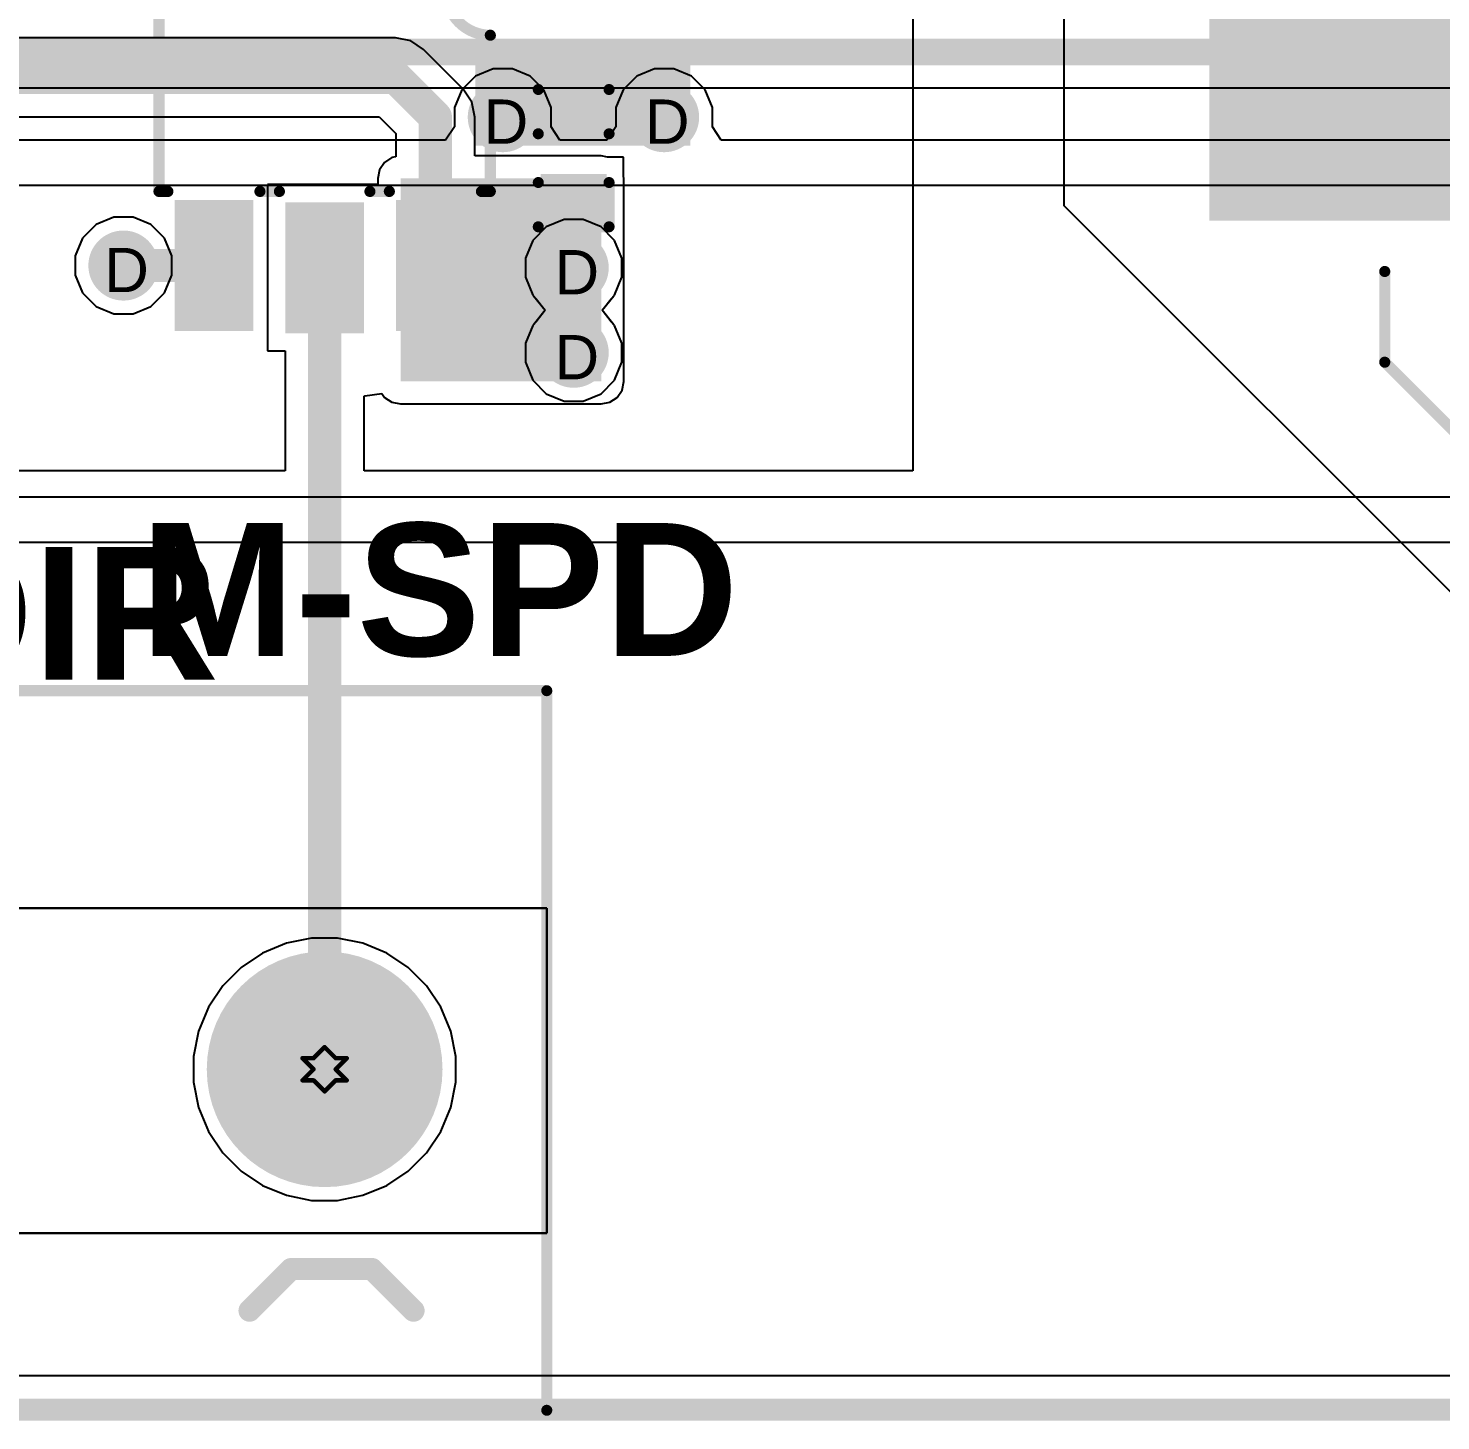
# Model space of a CAD drawing. Header units: inches. Extents: x 0 to 5401, y 0 to 5414.
# Drawn here: x 99.97 to 116.17, y -0.13 to 15.85 of the extents above; entities that cross this region are included whole.
import ezdxf

# ---------------------------------------------------------------- set-up
doc = ezdxf.new("R2010")
doc.units = ezdxf.units.IN
for name, color, linetype in [('Board Outline', 216, 'Continuous'), ('Bottom Layer', 5, 'Continuous'), ('Bottom Solder', 6, 'Continuous'), ('Drill Drawing', 1, 'Continuous'), ('Layer 1', 16, 'Continuous'), ('Layer 2', 76, 'Continuous'), ('Multi-Layer', 9, 'Continuous'), ('Pad Holes', 156, 'Continuous'), ('Top Layer', 1, 'Continuous'), ('Top Overlay', 2, 'Continuous'), ('Top Paste', 8, 'Continuous'), ('Top Solder', 216, 'Continuous'), ('Via Holes', 16, 'Continuous')]:
    doc.layers.add(name, color=color, linetype=linetype)
doc.styles.add('Arial', font='', dxfattribs={"height": 0.2})
doc.styles.add('Arial_Bold', font='', dxfattribs={"height": 0.2})
doc.styles.get('Arial').set_extended_font_data('Arial')
doc.styles.get('Arial_Bold').set_extended_font_data('Arial', bold=True)

# ---------------------------------------------------------------- blocks, each defined once
blk = doc.blocks.new('SO_5_13')
at = {"layer": 'Top Layer'}
for points in [[(-3.85, 0.87), (-3.85, 1.67), (-2.45, 1.67), (-2.45, 0.87)], [(2.45, 0.87), (2.45, 1.67), (3.85, 1.67), (3.85, 0.87)], [(2.475, -0.4), (2.475, 0.4), (3.875, 0.4), (3.875, -0.4)], [(-3.875, -1.67), (-3.875, -0.87), (-2.475, -0.87), (-2.475, -1.67)], [(2.45, -1.67), (2.45, -0.87), (3.85, -0.87), (3.85, -1.67)]]:
    blk.add_hatch(color=1, dxfattribs=at).paths.add_polyline_path(points)
at = {"layer": 'Top Paste'}
for points in [[(-3.85, 0.87), (-3.85, 1.67), (-2.45, 1.67), (-2.45, 0.87)], [(2.45, 0.87), (2.45, 1.67), (3.85, 1.67), (3.85, 0.87)], [(2.475, -0.4), (2.475, 0.4), (3.875, 0.4), (3.875, -0.4)], [(-3.875, -1.67), (-3.875, -0.87), (-2.475, -0.87), (-2.475, -1.67)], [(2.45, -1.67), (2.45, -0.87), (3.85, -0.87), (3.85, -1.67)]]:
    blk.add_hatch(color=8, dxfattribs=at).paths.add_polyline_path(points)
at = {"layer": 'Top Solder'}
for points in [[(-3.901, 0.819), (-3.901, 1.721), (-2.399, 1.721), (-2.399, 0.819)], [(2.399, 0.819), (2.399, 1.721), (3.901, 1.721), (3.901, 0.819)], [(2.424, -0.451), (2.424, 0.451), (3.926, 0.451), (3.926, -0.451)], [(-3.926, -1.721), (-3.926, -0.819), (-2.424, -0.819), (-2.424, -1.721)], [(2.399, -1.721), (2.399, -0.819), (3.901, -0.819), (3.901, -1.721)]]:
    blk.add_hatch(color=216, dxfattribs=at).paths.add_polyline_path(points)
at = {"layer": 'Top Overlay'}
for points in [[(-0.508, 1.9, 0.127, 0.127, 0), (-2.3, 1.9, 0.127, 0.127, 0)], [(-2.3, 1.798, 0.127, 0.127, 0), (-2.3, 1.9, 0.127, 0.127, 0)], [(0.508, 1.9, 0.127, 0.127, -1), (-0.508, 1.9, 0.127, 0.127, 0)], [(2.3, 1.9, 0.127, 0.127, 0), (0.508, 1.9, 0.127, 0.127, 0)], [(2.3, 1.798, 0.127, 0.127, 0), (2.3, 1.9, 0.127, 0.127, 0)], [(2.3, 1.798, 0.127, 0.127, 0), (2.3, 1.9, 0.127, 0.127, 0)], [(-4.115, 1.168, 0.127, 0.127, 0), (-4.115, 1.422, 0.127, 0.127, 0)], [(-3.988, 1.295, 0.127, 0.127, 0), (-4.115, 1.422, 0.127, 0.127, 0)], [(-4.115, 1.168, 0.127, 0.127, 0), (-3.988, 1.295, 0.127, 0.127, 0)], [(-2.3, -0.742, 0.127, 0.127, 0), (-2.3, 0.742, 0.127, 0.127, 0)], [(2.3, 0.519, 0.127, 0.127, 0), (2.3, 0.742, 0.127, 0.127, 0)], [(2.3, -0.742, 0.127, 0.127, 0), (2.3, -0.519, 0.127, 0.127, 0)], [(-2.3, -1.9, 0.127, 0.127, 0), (-2.3, -1.798, 0.127, 0.127, 0)], [(2.3, -1.9, 0.127, 0.127, 0), (2.3, -1.798, 0.127, 0.127, 0)], [(2.3, -1.9, 0.127, 0.127, 0), (-2.3, -1.9, 0.127, 0.127, 0)]]:
    blk.add_lwpolyline(points, format="xyseb", dxfattribs=at)
for points in [[(-2.332, 1.9, 0.0635, 0.0635, 1), (-2.268, 1.9, 0.0635, 0.0635, 1)], [(-2.332, 1.9, 0.0635, 0.0635, 1), (-2.268, 1.9, 0.0635, 0.0635, 1)], [(-0.54, 1.9, 0.0635, 0.0635, 1), (-0.476, 1.9, 0.0635, 0.0635, 1)], [(-0.539, 1.9, 0.0635, 0.0635, 1), (-0.476, 1.9, 0.0635, 0.0635, 1)], [(0.476, 1.9, 0.0635, 0.0635, 1), (0.54, 1.9, 0.0635, 0.0635, 1)], [(0.476, 1.9, 0.0635, 0.0635, 1), (0.54, 1.9, 0.0635, 0.0635, 1)], [(2.268, 1.9, 0.0635, 0.0635, 1), (2.332, 1.9, 0.0635, 0.0635, 1)], [(2.268, 1.9, 0.0635, 0.0635, 1), (2.332, 1.9, 0.0635, 0.0635, 1)], [(2.268, 1.9, 0.0635, 0.0635, 1), (2.332, 1.9, 0.0635, 0.0635, 1)], [(-2.332, 1.798, 0.0635, 0.0635, 1), (-2.268, 1.798, 0.0635, 0.0635, 1)], [(2.268, 1.798, 0.0635, 0.0635, 1), (2.332, 1.798, 0.0635, 0.0635, 1)], [(2.268, 1.798, 0.0635, 0.0635, 1), (2.332, 1.798, 0.0635, 0.0635, 1)], [(-4.147, 1.422, 0.0635, 0.0635, 1), (-4.083, 1.422, 0.0635, 0.0635, 1)], [(-4.147, 1.422, 0.0635, 0.0635, 1), (-4.083, 1.422, 0.0635, 0.0635, 1)], [(-4.02, 1.295, 0.0635, 0.0635, 1), (-3.956, 1.295, 0.0635, 0.0635, 1)], [(-4.02, 1.295, 0.0635, 0.0635, 1), (-3.956, 1.295, 0.0635, 0.0635, 1)], [(-4.147, 1.168, 0.0635, 0.0635, 1), (-4.083, 1.168, 0.0635, 0.0635, 1)], [(-4.147, 1.168, 0.0635, 0.0635, 1), (-4.083, 1.168, 0.0635, 0.0635, 1)], [(-2.332, 0.742, 0.0635, 0.0635, 1), (-2.268, 0.742, 0.0635, 0.0635, 1)], [(2.268, 0.742, 0.0635, 0.0635, 1), (2.332, 0.742, 0.0635, 0.0635, 1)], [(2.268, 0.519, 0.0635, 0.0635, 1), (2.332, 0.519, 0.0635, 0.0635, 1)], [(2.268, -0.519, 0.0635, 0.0635, 1), (2.332, -0.519, 0.0635, 0.0635, 1)], [(-2.332, -0.742, 0.0635, 0.0635, 1), (-2.268, -0.742, 0.0635, 0.0635, 1)], [(2.268, -0.742, 0.0635, 0.0635, 1), (2.332, -0.742, 0.0635, 0.0635, 1)], [(-2.332, -1.798, 0.0635, 0.0635, 1), (-2.268, -1.798, 0.0635, 0.0635, 1)], [(2.268, -1.798, 0.0635, 0.0635, 1), (2.332, -1.798, 0.0635, 0.0635, 1)], [(-2.332, -1.9, 0.0635, 0.0635, 1), (-2.268, -1.9, 0.0635, 0.0635, 1)], [(-2.332, -1.9, 0.0635, 0.0635, 1), (-2.268, -1.9, 0.0635, 0.0635, 1)], [(2.268, -1.9, 0.0635, 0.0635, 1), (2.332, -1.9, 0.0635, 0.0635, 1)], [(2.268, -1.9, 0.0635, 0.0635, 1), (2.332, -1.9, 0.0635, 0.0635, 1)]]:
    blk.add_lwpolyline(points, format="xyseb", close=True, dxfattribs=at)
blk = doc.blocks.new('WJ127_5_0_5P_183')
at = {"layer": 'Bottom Layer'}
h = blk.add_hatch(color=5, dxfattribs=at)
edge = h.paths.add_edge_path()
edge.add_arc((-10, 0), 1.25, 0, 360)
h = blk.add_hatch(color=5, dxfattribs=at)
edge = h.paths.add_edge_path()
edge.add_arc((-5, 0), 1.25, 0, 360)
h = blk.add_hatch(color=5, dxfattribs=at)
edge = h.paths.add_edge_path()
edge.add_arc((0, 0), 1.25, 0, 360)
h = blk.add_hatch(color=5, dxfattribs=at)
edge = h.paths.add_edge_path()
edge.add_arc((5, 0), 1.25, 0, 360)
h = blk.add_hatch(color=5, dxfattribs=at)
edge = h.paths.add_edge_path()
edge.add_arc((10, 0), 1.25, 0, 360)
at = {"layer": 'Bottom Solder'}
h = blk.add_hatch(color=6, dxfattribs=at)
edge = h.paths.add_edge_path()
edge.add_arc((-10, 0), 1.352, 0, 360)
h = blk.add_hatch(color=6, dxfattribs=at)
edge = h.paths.add_edge_path()
edge.add_arc((-5, 0), 1.352, 0, 360)
h = blk.add_hatch(color=6, dxfattribs=at)
edge = h.paths.add_edge_path()
edge.add_arc((0, 0), 1.352, 0, 360)
h = blk.add_hatch(color=6, dxfattribs=at)
edge = h.paths.add_edge_path()
edge.add_arc((5, 0), 1.352, 0, 360)
h = blk.add_hatch(color=6, dxfattribs=at)
edge = h.paths.add_edge_path()
edge.add_arc((10, 0), 1.352, 0, 360)
at = {"layer": 'Layer 1'}
h = blk.add_hatch(color=16, dxfattribs=at)
edge = h.paths.add_edge_path()
edge.add_arc((-10, 0), 1.25, 0, 360)
h = blk.add_hatch(color=16, dxfattribs=at)
edge = h.paths.add_edge_path()
edge.add_arc((-5, 0), 1.25, 0, 360)
h = blk.add_hatch(color=16, dxfattribs=at)
edge = h.paths.add_edge_path()
edge.add_arc((0, 0), 1.25, 0, 360)
h = blk.add_hatch(color=16, dxfattribs=at)
edge = h.paths.add_edge_path()
edge.add_arc((5, 0), 1.25, 0, 360)
h = blk.add_hatch(color=16, dxfattribs=at)
edge = h.paths.add_edge_path()
edge.add_arc((10, 0), 1.25, 0, 360)
at = {"layer": 'Layer 2'}
h = blk.add_hatch(color=76, dxfattribs=at)
edge = h.paths.add_edge_path()
edge.add_arc((-10, 0), 1.25, 0, 360)
h = blk.add_hatch(color=76, dxfattribs=at)
edge = h.paths.add_edge_path()
edge.add_arc((-5, 0), 1.25, 0, 360)
h = blk.add_hatch(color=76, dxfattribs=at)
edge = h.paths.add_edge_path()
edge.add_arc((0, 0), 1.25, 0, 360)
h = blk.add_hatch(color=76, dxfattribs=at)
edge = h.paths.add_edge_path()
edge.add_arc((5, 0), 1.25, 0, 360)
h = blk.add_hatch(color=76, dxfattribs=at)
edge = h.paths.add_edge_path()
edge.add_arc((10, 0), 1.25, 0, 360)
at = {"layer": 'Multi-Layer'}
h = blk.add_hatch(color=9, dxfattribs=at)
edge = h.paths.add_edge_path()
edge.add_arc((-10, 0), 1.25, 0, 360)
h = blk.add_hatch(color=9, dxfattribs=at)
edge = h.paths.add_edge_path()
edge.add_arc((-5, 0), 1.25, 0, 360)
h = blk.add_hatch(color=9, dxfattribs=at)
edge = h.paths.add_edge_path()
edge.add_arc((0, 0), 1.25, 0, 360)
h = blk.add_hatch(color=9, dxfattribs=at)
edge = h.paths.add_edge_path()
edge.add_arc((5, 0), 1.25, 0, 360)
h = blk.add_hatch(color=9, dxfattribs=at)
edge = h.paths.add_edge_path()
edge.add_arc((10, 0), 1.25, 0, 360)
at = {"layer": 'Pad Holes'}
h = blk.add_hatch(color=7, dxfattribs=at)
edge = h.paths.add_edge_path()
edge.add_arc((-10, 0), 0.65, 0, 360)
h = blk.add_hatch(color=7, dxfattribs=at)
edge = h.paths.add_edge_path()
edge.add_arc((-5, 0), 0.65, 0, 360)
h = blk.add_hatch(color=7, dxfattribs=at)
edge = h.paths.add_edge_path()
edge.add_arc((0, 0), 0.65, 0, 360)
h = blk.add_hatch(color=7, dxfattribs=at)
edge = h.paths.add_edge_path()
edge.add_arc((5, 0), 0.65, 0, 360)
h = blk.add_hatch(color=7, dxfattribs=at)
edge = h.paths.add_edge_path()
edge.add_arc((10, 0), 0.65, 0, 360)
at = {"layer": 'Top Layer'}
h = blk.add_hatch(color=1, dxfattribs=at)
edge = h.paths.add_edge_path()
edge.add_arc((-10, 0), 1.25, 0, 360)
h = blk.add_hatch(color=1, dxfattribs=at)
edge = h.paths.add_edge_path()
edge.add_arc((-5, 0), 1.25, 0, 360)
h = blk.add_hatch(color=1, dxfattribs=at)
edge = h.paths.add_edge_path()
edge.add_arc((0, 0), 1.25, 0, 360)
h = blk.add_hatch(color=1, dxfattribs=at)
edge = h.paths.add_edge_path()
edge.add_arc((5, 0), 1.25, 0, 360)
h = blk.add_hatch(color=1, dxfattribs=at)
edge = h.paths.add_edge_path()
edge.add_arc((10, 0), 1.25, 0, 360)
at = {"layer": 'Top Solder'}
h = blk.add_hatch(color=216, dxfattribs=at)
edge = h.paths.add_edge_path()
edge.add_arc((-10, 0), 1.352, 0, 360)
h = blk.add_hatch(color=216, dxfattribs=at)
edge = h.paths.add_edge_path()
edge.add_arc((-5, 0), 1.352, 0, 360)
h = blk.add_hatch(color=216, dxfattribs=at)
edge = h.paths.add_edge_path()
edge.add_arc((0, 0), 1.352, 0, 360)
h = blk.add_hatch(color=216, dxfattribs=at)
edge = h.paths.add_edge_path()
edge.add_arc((5, 0), 1.352, 0, 360)
h = blk.add_hatch(color=216, dxfattribs=at)
edge = h.paths.add_edge_path()
edge.add_arc((10, 0), 1.352, 0, 360)
at = {"layer": 'Top Overlay'}
for points in [[(-13.005, 4.343, 0.127, 0.127, 0), (12.548, 4.343, 0.127, 0.127, 0)], [(-13.005, -3.912, 0.127, 0.127, 0), (-13.005, 4.343, 0.127, 0.127, 0)], [(12.548, -3.912, 0.127, 0.127, 0), (12.548, 4.343, 0.127, 0.127, 0)], [(-11.044, -2.769, 0.254, 0.254, 0), (-10.567, -2.292, 0.254, 0.254, 0)], [(-10.567, -2.292, 0.254, 0.254, 0), (-9.638, -2.292, 0.254, 0.254, 0)], [(-9.638, -2.292, 0.254, 0.254, 0), (-9.162, -2.769, 0.254, 0.254, 0)], [(-5.938, -2.769, 0.254, 0.254, 0), (-5.461, -2.292, 0.254, 0.254, 0)], [(-5.461, -2.292, 0.254, 0.254, 0), (-4.533, -2.292, 0.254, 0.254, 0)], [(-4.533, -2.292, 0.254, 0.254, 0), (-4.056, -2.769, 0.254, 0.254, 0)], [(-0.833, -2.769, 0.254, 0.254, 0), (-0.356, -2.292, 0.254, 0.254, 0)], [(-0.356, -2.292, 0.254, 0.254, 0), (0.572, -2.292, 0.254, 0.254, 0)], [(0.572, -2.292, 0.254, 0.254, 0), (1.049, -2.769, 0.254, 0.254, 0)], [(4.109, -2.769, 0.254, 0.254, 0), (4.586, -2.292, 0.254, 0.254, 0)], [(4.586, -2.292, 0.254, 0.254, 0), (5.514, -2.292, 0.254, 0.254, 0)], [(5.514, -2.292, 0.254, 0.254, 0), (5.991, -2.769, 0.254, 0.254, 0)], [(9.138, -2.769, 0.254, 0.254, 0), (9.615, -2.292, 0.254, 0.254, 0)], [(9.615, -2.292, 0.254, 0.254, 0), (10.543, -2.292, 0.254, 0.254, 0)], [(10.543, -2.292, 0.254, 0.254, 0), (11.02, -2.769, 0.254, 0.254, 0)], [(-13.005, -3.912, 0.127, 0.127, 0), (12.548, -3.912, 0.127, 0.127, 0)]]:
    blk.add_lwpolyline(points, format="xyseb", dxfattribs=at)
for points in [[(-13.037, 4.343, 0.0635, 0.0635, 1), (-12.973, 4.343, 0.0635, 0.0635, 1)], [(-13.037, 4.343, 0.0635, 0.0635, 1), (-12.973, 4.343, 0.0635, 0.0635, 1)], [(12.516, 4.343, 0.0635, 0.0635, 1), (12.579, 4.343, 0.0635, 0.0635, 1)], [(12.516, 4.343, 0.0635, 0.0635, 1), (12.579, 4.343, 0.0635, 0.0635, 1)], [(-10.63, -2.292, 0.127, 0.127, 1), (-10.503, -2.292, 0.127, 0.127, 1)], [(-10.63, -2.292, 0.127, 0.127, 1), (-10.503, -2.292, 0.127, 0.127, 1)], [(-9.702, -2.292, 0.127, 0.127, 1), (-9.575, -2.292, 0.127, 0.127, 1)], [(-9.702, -2.292, 0.127, 0.127, 1), (-9.575, -2.292, 0.127, 0.127, 1)], [(-5.525, -2.292, 0.127, 0.127, 1), (-5.398, -2.292, 0.127, 0.127, 1)], [(-5.525, -2.292, 0.127, 0.127, 1), (-5.398, -2.292, 0.127, 0.127, 1)], [(-4.597, -2.292, 0.127, 0.127, 1), (-4.47, -2.292, 0.127, 0.127, 1)], [(-4.597, -2.292, 0.127, 0.127, 1), (-4.47, -2.292, 0.127, 0.127, 1)], [(-0.42, -2.292, 0.127, 0.127, 1), (-0.293, -2.292, 0.127, 0.127, 1)], [(-0.42, -2.292, 0.127, 0.127, 1), (-0.293, -2.292, 0.127, 0.127, 1)], [(0.509, -2.292, 0.127, 0.127, 1), (0.636, -2.292, 0.127, 0.127, 1)], [(0.509, -2.292, 0.127, 0.127, 1), (0.636, -2.292, 0.127, 0.127, 1)], [(4.522, -2.292, 0.127, 0.127, 1), (4.649, -2.292, 0.127, 0.127, 1)], [(4.522, -2.292, 0.127, 0.127, 1), (4.649, -2.292, 0.127, 0.127, 1)], [(5.45, -2.292, 0.127, 0.127, 1), (5.577, -2.292, 0.127, 0.127, 1)], [(5.45, -2.292, 0.127, 0.127, 1), (5.577, -2.292, 0.127, 0.127, 1)], [(9.551, -2.292, 0.127, 0.127, 1), (9.678, -2.292, 0.127, 0.127, 1)], [(9.551, -2.292, 0.127, 0.127, 1), (9.678, -2.292, 0.127, 0.127, 1)], [(10.48, -2.292, 0.127, 0.127, 1), (10.607, -2.292, 0.127, 0.127, 1)], [(10.48, -2.292, 0.127, 0.127, 1), (10.607, -2.292, 0.127, 0.127, 1)], [(-11.107, -2.769, 0.127, 0.127, 1), (-10.98, -2.769, 0.127, 0.127, 1)], [(-9.225, -2.769, 0.127, 0.127, 1), (-9.098, -2.769, 0.127, 0.127, 1)], [(-6.002, -2.769, 0.127, 0.127, 1), (-5.875, -2.769, 0.127, 0.127, 1)], [(-4.12, -2.769, 0.127, 0.127, 1), (-3.993, -2.769, 0.127, 0.127, 1)], [(-0.896, -2.769, 0.127, 0.127, 1), (-0.769, -2.769, 0.127, 0.127, 1)], [(0.985, -2.769, 0.127, 0.127, 1), (1.112, -2.769, 0.127, 0.127, 1)], [(4.045, -2.769, 0.127, 0.127, 1), (4.172, -2.769, 0.127, 0.127, 1)], [(5.927, -2.769, 0.127, 0.127, 1), (6.054, -2.769, 0.127, 0.127, 1)], [(9.075, -2.769, 0.127, 0.127, 1), (9.202, -2.769, 0.127, 0.127, 1)], [(10.956, -2.769, 0.127, 0.127, 1), (11.083, -2.769, 0.127, 0.127, 1)], [(-13.037, -3.912, 0.0635, 0.0635, 1), (-12.973, -3.912, 0.0635, 0.0635, 1)], [(-13.037, -3.912, 0.0635, 0.0635, 1), (-12.973, -3.912, 0.0635, 0.0635, 1)], [(12.516, -3.912, 0.0635, 0.0635, 1), (12.579, -3.912, 0.0635, 0.0635, 1)], [(12.516, -3.912, 0.0635, 0.0635, 1), (12.579, -3.912, 0.0635, 0.0635, 1)]]:
    blk.add_lwpolyline(points, format="xyseb", close=True, dxfattribs=at)
blk = doc.blocks.new('UWX1E101MCL1GB__266')
at = {"layer": 'Top Layer'}
for points in [[(-1.15, 1.4), (-1.15, -1.4), (-6.15, -1.4), (-6.15, 1.4)], [(6.15, 1.4), (6.15, -1.4), (1.15, -1.4), (1.15, 1.4)]]:
    blk.add_hatch(color=1, dxfattribs=at).paths.add_polyline_path(points)
at = {"layer": 'Top Paste'}
for points in [[(-1.15, 1.4), (-1.15, -1.4), (-6.15, -1.4), (-6.15, 1.4)], [(6.15, 1.4), (6.15, -1.4), (1.15, -1.4), (1.15, 1.4)]]:
    blk.add_hatch(color=8, dxfattribs=at).paths.add_polyline_path(points)
at = {"layer": 'Top Solder'}
for points in [[(-1.048, 1.502), (-1.048, -1.502), (-6.252, -1.502), (-6.252, 1.502)], [(6.252, 1.502), (6.252, -1.502), (1.048, -1.502), (1.048, 1.502)]]:
    blk.add_hatch(color=216, dxfattribs=at).paths.add_polyline_path(points)
at = {"layer": 'Top Overlay'}
for points in [[(-4.242, 3.124, 0.127, 0.127, 0), (-3.15, 4.216, 0.127, 0.127, 0)], [(-3.15, 4.216, 0.127, 0.127, 0), (4.267, 4.216, 0.127, 0.127, 0)], [(4.267, 1.956, 0.127, 0.127, 0), (4.267, 4.216, 0.127, 0.127, 0)], [(-4.242, 2.083, 0.127, 0.127, 0), (-4.242, 3.124, 0.127, 0.127, 0)], [(-4.902, 1.651, 0.127, 0.127, 0), (-4.902, 2.261, 0.127, 0.127, 0)], [(-5.207, 1.956, 0.127, 0.127, 0), (-4.597, 1.956, 0.127, 0.127, 0)], [(4.267, -4.216, 0.127, 0.127, 0), (4.267, -1.956, 0.127, 0.127, 0)], [(-4.242, -3.124, 0.127, 0.127, 0), (-4.242, -2.083, 0.127, 0.127, 0)], [(-4.242, -3.124, 0.127, 0.127, 0), (-3.15, -4.216, 0.127, 0.127, 0)], [(-3.15, -4.216, 0.127, 0.127, 0), (4.267, -4.216, 0.127, 0.127, 0)]]:
    blk.add_lwpolyline(points, format="xyseb", dxfattribs=at)
for points in [[(-3.181, 4.216, 0.0635, 0.0635, 1), (-3.118, 4.216, 0.0635, 0.0635, 1)], [(-3.181, 4.216, 0.0635, 0.0635, 1), (-3.118, 4.216, 0.0635, 0.0635, 1)], [(4.235, 4.216, 0.0635, 0.0635, 1), (4.299, 4.216, 0.0635, 0.0635, 1)], [(4.235, 4.216, 0.0635, 0.0635, 1), (4.299, 4.216, 0.0635, 0.0635, 1)], [(-4.274, 3.124, 0.0635, 0.0635, 1), (-4.21, 3.124, 0.0635, 0.0635, 1)], [(-4.274, 3.124, 0.0635, 0.0635, 1), (-4.21, 3.124, 0.0635, 0.0635, 1)], [(-4.934, 2.261, 0.0635, 0.0635, 1), (-4.87, 2.261, 0.0635, 0.0635, 1)], [(-4.274, 2.083, 0.0635, 0.0635, 1), (-4.21, 2.083, 0.0635, 0.0635, 1)], [(-5.239, 1.956, 0.0635, 0.0635, 1), (-5.175, 1.956, 0.0635, 0.0635, 1)], [(-4.629, 1.956, 0.0635, 0.0635, 1), (-4.566, 1.956, 0.0635, 0.0635, 1)], [(4.235, 1.956, 0.0635, 0.0635, 1), (4.299, 1.956, 0.0635, 0.0635, 1)], [(-4.934, 1.651, 0.0635, 0.0635, 1), (-4.87, 1.651, 0.0635, 0.0635, 1)], [(4.235, -1.956, 0.0635, 0.0635, 1), (4.299, -1.956, 0.0635, 0.0635, 1)], [(-4.274, -2.083, 0.0635, 0.0635, 1), (-4.21, -2.083, 0.0635, 0.0635, 1)], [(-4.274, -3.124, 0.0635, 0.0635, 1), (-4.21, -3.124, 0.0635, 0.0635, 1)], [(-4.274, -3.124, 0.0635, 0.0635, 1), (-4.21, -3.124, 0.0635, 0.0635, 1)], [(-3.181, -4.216, 0.0635, 0.0635, 1), (-3.118, -4.216, 0.0635, 0.0635, 1)], [(-3.181, -4.216, 0.0635, 0.0635, 1), (-3.118, -4.216, 0.0635, 0.0635, 1)], [(4.235, -4.216, 0.0635, 0.0635, 1), (4.299, -4.216, 0.0635, 0.0635, 1)], [(4.235, -4.216, 0.0635, 0.0635, 1), (4.299, -4.216, 0.0635, 0.0635, 1)]]:
    blk.add_lwpolyline(points, format="xyseb", close=True, dxfattribs=at)
blk = doc.blocks.new('____0402_269')
at = {"layer": 'Top Layer'}
for points in [[(-0.699, -0.318), (-0.699, 0.317), (-0.241, 0.317), (-0.241, -0.318)], [(0.241, -0.318), (0.241, 0.317), (0.699, 0.317), (0.699, -0.318)]]:
    blk.add_hatch(color=1, dxfattribs=at).paths.add_polyline_path(points)
at = {"layer": 'Top Paste'}
for points in [[(-0.699, -0.318), (-0.699, 0.317), (-0.241, 0.317), (-0.241, -0.318)], [(0.241, -0.318), (0.241, 0.317), (0.699, 0.317), (0.699, -0.318)]]:
    blk.add_hatch(color=8, dxfattribs=at).paths.add_polyline_path(points)
at = {"layer": 'Top Solder'}
for points in [[(-0.758, -0.377), (-0.758, 0.377), (-0.181, 0.377), (-0.181, -0.377)], [(0.181, -0.377), (0.181, 0.377), (0.758, 0.377), (0.758, -0.377)]]:
    blk.add_hatch(color=216, dxfattribs=at).paths.add_polyline_path(points)
at = {"layer": 'Top Overlay'}
for points in [[(-0.787, -0.406, 0.127, 0.127, 0), (-0.787, 0.406, 0.127, 0.127, 0)], [(-0.279, 0.406, 0.127, 0.127, 0), (-0.787, 0.406, 0.127, 0.127, 0)], [(0.787, 0.406, 0.127, 0.127, 0), (0.279, 0.406, 0.127, 0.127, 0)], [(0.787, -0.406, 0.127, 0.127, 0), (0.787, 0.406, 0.127, 0.127, 0)], [(-0.279, -0.406, 0.127, 0.127, 0), (-0.787, -0.406, 0.127, 0.127, 0)], [(0.787, -0.406, 0.127, 0.127, 0), (0.279, -0.406, 0.127, 0.127, 0)]]:
    blk.add_lwpolyline(points, format="xyseb", dxfattribs=at)
for points in [[(-0.819, 0.406, 0.0635, 0.0635, 1), (-0.756, 0.406, 0.0635, 0.0635, 1)], [(-0.819, 0.406, 0.0635, 0.0635, 1), (-0.756, 0.406, 0.0635, 0.0635, 1)], [(-0.311, 0.406, 0.0635, 0.0635, 1), (-0.248, 0.406, 0.0635, 0.0635, 1)], [(0.248, 0.406, 0.0635, 0.0635, 1), (0.311, 0.406, 0.0635, 0.0635, 1)], [(0.756, 0.406, 0.0635, 0.0635, 1), (0.819, 0.406, 0.0635, 0.0635, 1)], [(0.756, 0.406, 0.0635, 0.0635, 1), (0.819, 0.406, 0.0635, 0.0635, 1)], [(-0.819, -0.406, 0.0635, 0.0635, 1), (-0.756, -0.406, 0.0635, 0.0635, 1)], [(-0.819, -0.406, 0.0635, 0.0635, 1), (-0.756, -0.406, 0.0635, 0.0635, 1)], [(-0.311, -0.406, 0.0635, 0.0635, 1), (-0.248, -0.406, 0.0635, 0.0635, 1)], [(0.248, -0.406, 0.0635, 0.0635, 1), (0.311, -0.406, 0.0635, 0.0635, 1)], [(0.756, -0.406, 0.0635, 0.0635, 1), (0.819, -0.406, 0.0635, 0.0635, 1)], [(0.756, -0.406, 0.0635, 0.0635, 1), (0.819, -0.406, 0.0635, 0.0635, 1)]]:
    blk.add_lwpolyline(points, format="xyseb", close=True, dxfattribs=at)

msp = doc.modelspace()

# ---------------------------------------------------------------- hatches: boundary and pattern name
at = {"layer": 'Bottom Layer'}
h = msp.add_hatch(color=5, dxfattribs=at)
edge = h.paths.add_edge_path()
edge.add_arc((105.41, 14.827), 0.3, 0, 360)
h = msp.add_hatch(color=5, dxfattribs=at)
edge = h.paths.add_edge_path()
edge.add_arc((107.26, 14.827), 0.3, 0, 360)
h = msp.add_hatch(color=5, dxfattribs=at)
edge = h.paths.add_edge_path()
edge.add_arc((101.059, 13.125), 0.3, 0, 360)
h = msp.add_hatch(color=5, dxfattribs=at)
edge = h.paths.add_edge_path()
edge.add_arc((106.223, 13.1), 0.3, 0, 360)
h = msp.add_hatch(color=5, dxfattribs=at)
edge = h.paths.add_edge_path()
edge.add_arc((106.223, 12.125), 0.3, 0, 360)
at = {"layer": 'Bottom Solder'}
h = msp.add_hatch(color=6, dxfattribs=at)
edge = h.paths.add_edge_path()
edge.add_arc((105.41, 14.827), 0.402, 0, 360)
h = msp.add_hatch(color=6, dxfattribs=at)
edge = h.paths.add_edge_path()
edge.add_arc((107.26, 14.827), 0.402, 0, 360)
h = msp.add_hatch(color=6, dxfattribs=at)
edge = h.paths.add_edge_path()
edge.add_arc((101.059, 13.125), 0.402, 0, 360)
h = msp.add_hatch(color=6, dxfattribs=at)
edge = h.paths.add_edge_path()
edge.add_arc((106.223, 13.1), 0.402, 0, 360)
h = msp.add_hatch(color=6, dxfattribs=at)
edge = h.paths.add_edge_path()
edge.add_arc((106.223, 12.125), 0.402, 0, 360)
at = {"layer": 'Layer 1'}
h = msp.add_hatch(color=16, dxfattribs=at)
edge = h.paths.add_edge_path()
edge.add_arc((105.41, 14.827), 0.3, 0, 360)
h = msp.add_hatch(color=16, dxfattribs=at)
edge = h.paths.add_edge_path()
edge.add_arc((107.26, 14.827), 0.3, 0, 360)
h = msp.add_hatch(color=16, dxfattribs=at)
edge = h.paths.add_edge_path()
edge.add_arc((101.059, 13.125), 0.3, 0, 360)
h = msp.add_hatch(color=16, dxfattribs=at)
edge = h.paths.add_edge_path()
edge.add_arc((106.223, 13.1), 0.3, 0, 360)
h = msp.add_hatch(color=16, dxfattribs=at)
edge = h.paths.add_edge_path()
edge.add_arc((106.223, 12.125), 0.3, 0, 360)
at = {"layer": 'Layer 2'}
h = msp.add_hatch(color=76, dxfattribs=at)
edge = h.paths.add_edge_path()
edge.add_arc((105.41, 14.827), 0.3, 0, 360)
h = msp.add_hatch(color=76, dxfattribs=at)
edge = h.paths.add_edge_path()
edge.add_arc((107.26, 14.827), 0.3, 0, 360)
h = msp.add_hatch(color=76, dxfattribs=at)
edge = h.paths.add_edge_path()
edge.add_arc((101.059, 13.125), 0.3, 0, 360)
h = msp.add_hatch(color=76, dxfattribs=at)
edge = h.paths.add_edge_path()
edge.add_arc((106.223, 13.1), 0.3, 0, 360)
h = msp.add_hatch(color=76, dxfattribs=at)
edge = h.paths.add_edge_path()
edge.add_arc((106.223, 12.125), 0.3, 0, 360)
at = {"layer": 'Top Layer'}
for points in [[(105.094, 14.501), (107.561, 14.501), (107.561, 15.575), (105.094, 15.575)], [(104.237, 11.796), (106.54, 11.796), (106.54, 14.125), (104.237, 14.125)]]:
    msp.add_hatch(color=1, dxfattribs=at).paths.add_polyline_path(points)
h = msp.add_hatch(color=1, dxfattribs=at)
edge = h.paths.add_edge_path()
edge.add_arc((105.41, 14.827), 0.3, 0, 360)
h = msp.add_hatch(color=1, dxfattribs=at)
edge = h.paths.add_edge_path()
edge.add_arc((107.26, 14.827), 0.3, 0, 360)
h = msp.add_hatch(color=1, dxfattribs=at)
edge = h.paths.add_edge_path()
edge.add_arc((101.059, 13.125), 0.3, 0, 360)
h = msp.add_hatch(color=1, dxfattribs=at)
edge = h.paths.add_edge_path()
edge.add_arc((106.223, 13.1), 0.3, 0, 360)
h = msp.add_hatch(color=1, dxfattribs=at)
edge = h.paths.add_edge_path()
edge.add_arc((106.223, 12.125), 0.3, 0, 360)
at = {"layer": 'Top Solder'}
h = msp.add_hatch(color=216, dxfattribs=at)
edge = h.paths.add_edge_path()
edge.add_arc((105.41, 14.827), 0.402, 0, 360)
h = msp.add_hatch(color=216, dxfattribs=at)
edge = h.paths.add_edge_path()
edge.add_arc((107.26, 14.827), 0.402, 0, 360)
h = msp.add_hatch(color=216, dxfattribs=at)
edge = h.paths.add_edge_path()
edge.add_arc((101.059, 13.125), 0.402, 0, 360)
h = msp.add_hatch(color=216, dxfattribs=at)
edge = h.paths.add_edge_path()
edge.add_arc((106.223, 13.1), 0.402, 0, 360)
h = msp.add_hatch(color=216, dxfattribs=at)
edge = h.paths.add_edge_path()
edge.add_arc((106.223, 12.125), 0.402, 0, 360)
at = {"layer": 'Via Holes'}
h = msp.add_hatch(color=7, dxfattribs=at)
edge = h.paths.add_edge_path()
edge.add_arc((105.41, 14.827), 0.15, 0, 360)
h = msp.add_hatch(color=7, dxfattribs=at)
edge = h.paths.add_edge_path()
edge.add_arc((107.26, 14.827), 0.15, 0, 360)
h = msp.add_hatch(color=7, dxfattribs=at)
edge = h.paths.add_edge_path()
edge.add_arc((101.059, 13.125), 0.15, 0, 360)
h = msp.add_hatch(color=7, dxfattribs=at)
edge = h.paths.add_edge_path()
edge.add_arc((106.223, 13.1), 0.15, 0, 360)
h = msp.add_hatch(color=7, dxfattribs=at)
edge = h.paths.add_edge_path()
edge.add_arc((106.223, 12.125), 0.15, 0, 360)

# ---------------------------------------------------------------- linework, layer by layer
at = {"layer": 'Board Outline'}
msp.add_lwpolyline([(0, 0, 0.254, 0.254, 0), (150, 0, 0.254, 0.254, 0)], format="xyseb", dxfattribs=at)
at = {"layer": 'Bottom Layer'}
for p, q in [((38.341, 15.162), (142.964, 15.162)), ((106.113, 13.654), (105.909, 13.569)), ((106.333, 13.654), (106.113, 13.654)), ((106.537, 13.569), (106.333, 13.654)), ((105.909, 13.569), (105.753, 13.414)), ((106.692, 13.414), (106.537, 13.569)), ((105.753, 13.414), (105.669, 13.21)), ((106.777, 13.21), (106.692, 13.414)), ((105.669, 13.21), (105.669, 12.99)), ((106.777, 12.99), (106.777, 13.21)), ((105.669, 12.99), (105.753, 12.786)), ((106.692, 12.786), (106.777, 12.99)), ((105.753, 12.786), (105.794, 12.745)), ((105.794, 12.745), (105.895, 12.612)), ((106.55, 12.612), (106.652, 12.745)), ((106.652, 12.745), (106.692, 12.786)), ((105.794, 12.48), (105.753, 12.439)), ((105.895, 12.612), (105.794, 12.48)), ((106.652, 12.48), (106.55, 12.612)), ((106.692, 12.439), (106.652, 12.48)), ((105.753, 12.439), (105.669, 12.235)), ((106.777, 12.235), (106.692, 12.439)), ((105.669, 12.235), (105.669, 12.015)), ((106.777, 12.015), (106.777, 12.235)), ((105.669, 12.015), (105.753, 11.811)), ((106.692, 11.811), (106.777, 12.015)), ((105.753, 11.811), (105.909, 11.655)), ((106.537, 11.655), (106.692, 11.811)), ((105.909, 11.655), (106.113, 11.571)), ((106.113, 11.571), (106.333, 11.571)), ((106.333, 11.571), (106.537, 11.655)), ((80.362, 5.753), (105.914, 5.753)), ((105.914, 5.753), (80.362, 5.753)), ((105.914, 5.753), (105.914, 2.024)), ((105.914, 2.024), (105.914, 5.753)), ((105.914, 2.024), (80.362, 2.024)), ((80.362, 2.024), (105.914, 2.024)), ((145.483, 0.388), (4.517, 0.388))]:
    msp.add_line(p, q, dxfattribs=at)
msp.add_lwpolyline([(38.341, 15.576, 0.305, 0.305, 0), (142.964, 15.576, 0.305, 0.305, 0)], format="xyseb", dxfattribs=at)
at = {"layer": 'Drill Drawing'}
for points in [[(103.113, 4.032, 0.0508, 0.0508, 0), (103.24, 3.905, 0.0508, 0.0508, 0)], [(103.113, 4.032, 0.0508, 0.0508, 0), (103.24, 4.032, 0.0508, 0.0508, 0)], [(103.24, 4.032, 0.0508, 0.0508, 0), (103.367, 4.159, 0.0508, 0.0508, 0)], [(103.367, 4.159, 0.0508, 0.0508, 0), (103.494, 4.032, 0.0508, 0.0508, 0)], [(103.494, 4.032, 0.0508, 0.0508, 0), (103.621, 4.032, 0.0508, 0.0508, 0)], [(103.494, 3.905, 0.0508, 0.0508, 0), (103.621, 4.032, 0.0508, 0.0508, 0)], [(103.113, 3.778, 0.0508, 0.0508, 0), (103.24, 3.905, 0.0508, 0.0508, 0)], [(103.494, 3.905, 0.0508, 0.0508, 0), (103.621, 3.778, 0.0508, 0.0508, 0)], [(103.113, 3.778, 0.0508, 0.0508, 0), (103.24, 3.778, 0.0508, 0.0508, 0)], [(103.24, 3.778, 0.0508, 0.0508, 0), (103.367, 3.651, 0.0508, 0.0508, 0)], [(103.367, 3.651, 0.0508, 0.0508, 0), (103.494, 3.778, 0.0508, 0.0508, 0)], [(103.494, 3.778, 0.0508, 0.0508, 0), (103.621, 3.778, 0.0508, 0.0508, 0)]]:
    msp.add_lwpolyline(points, format="xyseb", dxfattribs=at)
for points in [[(103.1, 4.032, 0.0254, 0.0254, 1), (103.125, 4.032, 0.0254, 0.0254, 1)], [(103.1, 4.032, 0.0254, 0.0254, 1), (103.125, 4.032, 0.0254, 0.0254, 1)], [(103.227, 4.032, 0.0254, 0.0254, 1), (103.252, 4.032, 0.0254, 0.0254, 1)], [(103.227, 4.032, 0.0254, 0.0254, 1), (103.252, 4.032, 0.0254, 0.0254, 1)], [(103.354, 4.159, 0.0254, 0.0254, 1), (103.379, 4.159, 0.0254, 0.0254, 1)], [(103.354, 4.159, 0.0254, 0.0254, 1), (103.379, 4.159, 0.0254, 0.0254, 1)], [(103.481, 4.032, 0.0254, 0.0254, 1), (103.506, 4.032, 0.0254, 0.0254, 1)], [(103.481, 4.032, 0.0254, 0.0254, 1), (103.506, 4.032, 0.0254, 0.0254, 1)], [(103.608, 4.032, 0.0254, 0.0254, 1), (103.633, 4.032, 0.0254, 0.0254, 1)], [(103.608, 4.032, 0.0254, 0.0254, 1), (103.633, 4.032, 0.0254, 0.0254, 1)], [(103.227, 3.905, 0.0254, 0.0254, 1), (103.252, 3.905, 0.0254, 0.0254, 1)], [(103.227, 3.905, 0.0254, 0.0254, 1), (103.252, 3.905, 0.0254, 0.0254, 1)], [(103.481, 3.905, 0.0254, 0.0254, 1), (103.506, 3.905, 0.0254, 0.0254, 1)], [(103.481, 3.905, 0.0254, 0.0254, 1), (103.506, 3.905, 0.0254, 0.0254, 1)], [(103.1, 3.778, 0.0254, 0.0254, 1), (103.125, 3.778, 0.0254, 0.0254, 1)], [(103.1, 3.778, 0.0254, 0.0254, 1), (103.125, 3.778, 0.0254, 0.0254, 1)], [(103.227, 3.778, 0.0254, 0.0254, 1), (103.252, 3.778, 0.0254, 0.0254, 1)], [(103.227, 3.778, 0.0254, 0.0254, 1), (103.252, 3.778, 0.0254, 0.0254, 1)], [(103.481, 3.778, 0.0254, 0.0254, 1), (103.506, 3.778, 0.0254, 0.0254, 1)], [(103.481, 3.778, 0.0254, 0.0254, 1), (103.506, 3.778, 0.0254, 0.0254, 1)], [(103.608, 3.778, 0.0254, 0.0254, 1), (103.633, 3.778, 0.0254, 0.0254, 1)], [(103.608, 3.778, 0.0254, 0.0254, 1), (103.633, 3.778, 0.0254, 0.0254, 1)], [(103.354, 3.651, 0.0254, 0.0254, 1), (103.379, 3.651, 0.0254, 0.0254, 1)], [(103.354, 3.651, 0.0254, 0.0254, 1), (103.379, 3.651, 0.0254, 0.0254, 1)]]:
    msp.add_lwpolyline(points, format="xyseb", close=True, dxfattribs=at)
at = {"layer": 'Layer 1'}
for p, q in [((106.113, 13.654), (105.909, 13.569)), ((106.333, 13.654), (106.113, 13.654)), ((106.537, 13.569), (106.333, 13.654)), ((105.909, 13.569), (105.753, 13.414)), ((106.692, 13.414), (106.537, 13.569)), ((105.753, 13.414), (105.669, 13.21)), ((106.777, 13.21), (106.692, 13.414)), ((105.669, 13.21), (105.669, 12.99)), ((106.777, 12.99), (106.777, 13.21)), ((105.669, 12.99), (105.753, 12.786)), ((106.692, 12.786), (106.777, 12.99)), ((105.753, 12.786), (105.761, 12.778)), ((105.761, 12.778), (105.895, 12.612)), ((106.551, 12.612), (106.685, 12.778)), ((106.685, 12.778), (106.692, 12.786)), ((105.895, 12.612), (105.761, 12.446)), ((106.685, 12.446), (106.551, 12.612)), ((105.753, 12.439), (105.669, 12.235)), ((105.761, 12.446), (105.753, 12.439)), ((106.692, 12.439), (106.685, 12.446)), ((106.777, 12.235), (106.692, 12.439)), ((105.669, 12.235), (105.669, 12.015)), ((106.777, 12.015), (106.777, 12.235)), ((105.669, 12.015), (105.753, 11.811)), ((106.692, 11.811), (106.777, 12.015)), ((105.753, 11.811), (105.909, 11.655)), ((106.537, 11.655), (106.692, 11.811)), ((105.909, 11.655), (106.113, 11.571)), ((106.113, 11.571), (106.333, 11.571)), ((106.333, 11.571), (106.537, 11.655)), ((140.808, 10.468), (0.388, 10.468)), ((0.388, 9.95), (141.326, 9.95)), ((102.928, 5.351), (102.654, 5.238)), ((103.218, 5.409), (102.928, 5.351)), ((103.515, 5.409), (103.218, 5.409)), ((103.805, 5.351), (103.515, 5.409)), ((104.079, 5.238), (103.805, 5.351)), ((102.654, 5.238), (102.408, 5.073)), ((104.325, 5.073), (104.079, 5.238)), ((102.408, 5.073), (102.198, 4.864)), ((104.535, 4.864), (104.325, 5.073)), ((102.198, 4.864), (102.034, 4.617)), ((104.699, 4.617), (104.535, 4.864)), ((102.034, 4.617), (101.92, 4.344)), ((104.813, 4.344), (104.699, 4.617)), ((101.92, 4.344), (101.863, 4.053)), ((104.871, 4.053), (104.813, 4.344)), ((101.863, 4.053), (101.863, 3.757)), ((104.871, 3.757), (104.871, 4.053)), ((101.863, 3.757), (101.92, 3.466)), ((104.813, 3.466), (104.871, 3.757)), ((101.92, 3.466), (102.034, 3.193)), ((104.699, 3.193), (104.813, 3.466)), ((102.034, 3.193), (102.198, 2.946)), ((104.535, 2.946), (104.699, 3.193)), ((102.198, 2.946), (102.408, 2.737)), ((104.325, 2.737), (104.535, 2.946)), ((102.408, 2.737), (102.654, 2.572)), ((104.079, 2.572), (104.325, 2.737)), ((102.654, 2.572), (102.928, 2.459)), ((102.928, 2.459), (103.218, 2.401)), ((103.515, 2.401), (103.805, 2.459)), ((103.805, 2.459), (104.079, 2.572)), ((103.218, 2.401), (103.515, 2.401)), ((145.397, 0.388), (4.603, 0.388))]:
    msp.add_line(p, q, dxfattribs=at)
at = {"layer": 'Layer 2'}
for p, q in [((105.096, 15.297), (104.94, 15.141)), ((105.3, 15.381), (105.096, 15.297)), ((105.52, 15.381), (105.3, 15.381)), ((105.724, 15.297), (105.52, 15.381)), ((105.88, 15.141), (105.724, 15.297)), ((106.947, 15.297), (106.791, 15.141)), ((107.15, 15.381), (106.947, 15.297)), ((107.371, 15.381), (107.15, 15.381)), ((107.574, 15.297), (107.371, 15.381)), ((107.73, 15.141), (107.574, 15.297)), ((104.94, 15.141), (104.856, 14.937)), ((105.964, 14.937), (105.88, 15.141)), ((106.791, 15.141), (106.706, 14.937)), ((107.814, 14.937), (107.73, 15.141)), ((104.856, 14.937), (104.856, 14.717)), ((105.964, 14.717), (105.964, 14.937)), ((106.706, 14.937), (106.706, 14.717)), ((107.814, 14.717), (107.814, 14.937)), ((104.856, 14.717), (104.754, 14.564)), ((106.066, 14.564), (105.964, 14.717)), ((106.706, 14.717), (106.604, 14.564)), ((107.916, 14.564), (107.814, 14.717)), ((104.754, 14.564), (71.569, 14.564)), ((106.604, 14.564), (106.066, 14.564)), ((136.794, 14.564), (107.916, 14.564)), ((32.715, 14.046), (137.312, 14.046)), ((100.949, 13.679), (100.745, 13.595)), ((101.169, 13.679), (100.949, 13.679)), ((101.373, 13.595), (101.169, 13.679)), ((100.745, 13.595), (100.589, 13.439)), ((101.529, 13.439), (101.373, 13.595)), ((100.589, 13.439), (100.505, 13.235)), ((101.613, 13.235), (101.529, 13.439)), ((100.505, 13.235), (100.505, 13.015)), ((101.613, 13.015), (101.613, 13.235)), ((100.505, 13.015), (100.589, 12.811)), ((101.529, 12.811), (101.613, 13.015)), ((100.589, 12.811), (100.745, 12.655)), ((101.373, 12.655), (101.529, 12.811)), ((100.745, 12.655), (100.949, 12.571)), ((101.169, 12.571), (101.373, 12.655)), ((100.949, 12.571), (101.169, 12.571)), ((102.928, 5.351), (102.654, 5.238)), ((103.218, 5.409), (102.928, 5.351)), ((103.515, 5.409), (103.218, 5.409)), ((103.805, 5.351), (103.515, 5.409)), ((104.079, 5.238), (103.805, 5.351)), ((102.654, 5.238), (102.408, 5.073)), ((104.325, 5.073), (104.079, 5.238)), ((102.408, 5.073), (102.198, 4.864)), ((104.535, 4.864), (104.325, 5.073)), ((102.198, 4.864), (102.034, 4.617)), ((104.699, 4.617), (104.535, 4.864)), ((102.034, 4.617), (101.92, 4.344)), ((104.813, 4.344), (104.699, 4.617)), ((101.92, 4.344), (101.863, 4.053)), ((104.871, 4.053), (104.813, 4.344)), ((101.863, 4.053), (101.863, 3.757)), ((104.871, 3.757), (104.871, 4.053)), ((101.863, 3.757), (101.92, 3.466)), ((104.813, 3.466), (104.871, 3.757)), ((101.92, 3.466), (102.034, 3.193)), ((104.699, 3.193), (104.813, 3.466)), ((102.034, 3.193), (102.198, 2.946)), ((104.535, 2.946), (104.699, 3.193)), ((102.198, 2.946), (102.408, 2.737)), ((104.325, 2.737), (104.535, 2.946)), ((102.408, 2.737), (102.654, 2.572)), ((104.079, 2.572), (104.325, 2.737)), ((102.654, 2.572), (102.928, 2.459)), ((102.928, 2.459), (103.218, 2.401)), ((103.515, 2.401), (103.805, 2.459)), ((103.805, 2.459), (104.079, 2.572)), ((103.218, 2.401), (103.515, 2.401)), ((145.397, 0.388), (32.715, 0.388))]:
    msp.add_line(p, q, dxfattribs=at)
at = {"layer": 'Top Layer'}
for p, q in [((111.849, 13.811), (111.849, 31.76)), ((110.111, 27.806), (110.111, 10.77)), ((104.181, 15.736), (92.587, 15.736)), ((104.354, 15.701), (104.181, 15.736)), ((104.501, 15.603), (104.354, 15.701)), ((104.957, 15.147), (104.501, 15.603)), ((105.055, 15), (104.957, 15.147)), ((105.09, 14.827), (105.055, 15)), ((98.952, 14.83), (103.993, 14.83)), ((103.993, 14.83), (104.183, 14.639)), ((105.09, 14.384), (105.09, 14.827)), ((104.183, 14.639), (104.183, 14.373)), ((104.053, 14.308), (103.997, 14.224)), ((104.138, 14.364), (104.053, 14.308)), ((104.183, 14.373), (104.138, 14.364)), ((106.54, 14.384), (105.09, 14.384)), ((106.611, 14.37), (106.54, 14.384)), ((106.794, 14.37), (106.611, 14.37)), ((106.794, 14.15), (106.794, 14.37)), ((103.997, 14.224), (103.978, 14.125)), ((103.978, 14.125), (103.978, 14.054)), ((106.799, 14.125), (106.794, 14.15)), ((106.799, 11.796), (106.799, 14.125)), ((103.978, 14.054), (102.713, 14.054)), ((102.713, 14.054), (102.713, 12.146)), ((117.233, 8.426), (111.849, 13.811)), ((102.713, 12.146), (102.913, 12.146)), ((102.913, 12.146), (102.913, 10.77)), ((106.723, 11.613), (106.78, 11.697)), ((106.78, 11.697), (106.799, 11.796)), ((103.82, 11.625), (103.829, 11.629)), ((103.82, 10.77), (103.82, 11.625)), ((103.829, 11.629), (104.023, 11.659)), ((104.023, 11.659), (104.053, 11.613)), ((104.053, 11.613), (104.138, 11.557)), ((104.138, 11.557), (104.237, 11.537)), ((104.237, 11.537), (106.54, 11.537)), ((106.54, 11.537), (106.639, 11.557)), ((106.639, 11.557), (106.723, 11.613)), ((102.913, 10.77), (99.563, 10.77)), ((110.111, 10.77), (103.82, 10.77))]:
    msp.add_line(p, q, dxfattribs=at)
for points in [[(98.764, 15.283, 0.381, 0.381, 0), (104.181, 15.283, 0.381, 0.381, 0)], [(104.181, 15.283, 0.381, 0.381, 0), (104.637, 14.827, 0.381, 0.381, 0)], [(104.637, 13.125, 0.381, 0.381, 0), (104.637, 14.827, 0.381, 0.381, 0)], [(106.223, 14.827, 0.254, 0.254, 0), (107.26, 14.827, 0.254, 0.254, 0)], [(101.059, 13.125, 0.381, 0.381, 0), (102.097, 13.125, 0.381, 0.381, 0)], [(103.367, 3.905, 0.381, 0.381, 0), (103.367, 13.1, 0.381, 0.381, 0)]]:
    msp.add_lwpolyline(points, format="xyseb", dxfattribs=at)
for points in [[(104.086, 15.283, 0.191, 0.191, 1), (104.276, 15.283, 0.191, 0.191, 1)], [(104.086, 15.283, 0.191, 0.191, 1), (104.276, 15.283, 0.191, 0.191, 1)], [(104.541, 14.827, 0.191, 0.191, 1), (104.732, 14.827, 0.191, 0.191, 1)], [(104.541, 14.827, 0.191, 0.191, 1), (104.732, 14.827, 0.191, 0.191, 1)], [(106.159, 14.827, 0.127, 0.127, 1), (106.286, 14.827, 0.127, 0.127, 1)], [(107.197, 14.827, 0.127, 0.127, 1), (107.324, 14.827, 0.127, 0.127, 1)], [(100.964, 13.125, 0.191, 0.191, 1), (101.154, 13.125, 0.191, 0.191, 1)], [(102.001, 13.125, 0.191, 0.191, 1), (102.192, 13.125, 0.191, 0.191, 1)], [(103.271, 13.1, 0.191, 0.191, 1), (103.462, 13.1, 0.191, 0.191, 1)], [(104.541, 13.125, 0.191, 0.191, 1), (104.732, 13.125, 0.191, 0.191, 1)], [(103.271, 3.905, 0.191, 0.191, 1), (103.462, 3.905, 0.191, 0.191, 1)]]:
    msp.add_lwpolyline(points, format="xyseb", close=True, dxfattribs=at)

# ---------------------------------------------------------------- block references
at = {"rotation": 270}
for name, p in [('SO_5_13', (103.367, 16.275)), ('____0402_269', (106.223, 14.357))]:
    msp.add_blockref(name, p, dxfattribs=at)
for name, p in [('UWX1E101MCL1GB__266', (119.767, 15.14)), ('WJ127_5_0_5P_183', (93.367, 3.905))]:
    msp.add_blockref(name, p)

# ---------------------------------------------------------------- texts
at = {"layer": 'Drill Drawing', "style": 'Arial'}
for p in [(105.19, 14.522), (107.04, 14.522), (100.839, 12.82), (106.003, 12.795), (106.003, 11.82)]:
    msp.add_text('D', height=0.508, dxfattribs=at).set_placement(p)
at = {"layer": 'Top Overlay', "style": 'Arial_Bold'}
for s, p in [('M-SPD', (101.253, 8.647)), ('M-DIR', (96.005, 8.374))]:
    msp.add_text(s, height=1.524, dxfattribs=at).set_placement(p)

doc.saveas('drawing.dxf')
